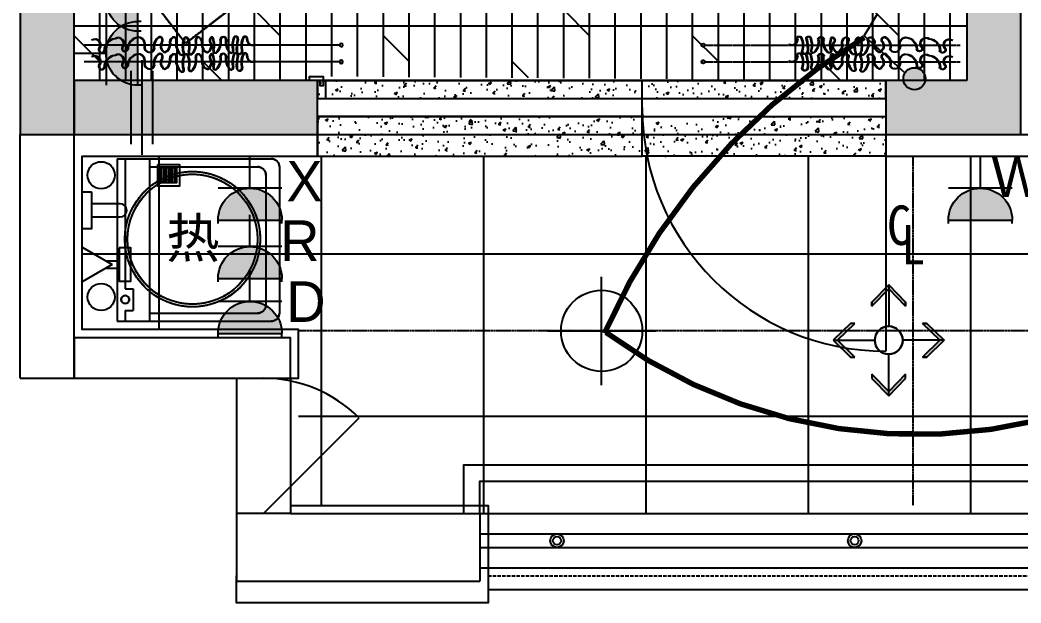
# Model space of a CAD drawing. Extents: x 675652 to 685374, y -153857 to -143837.
# Drawn here: x 675652 to 679352, y -153857 to -151704 of the extents above; entities that cross this region are included whole.
import ezdxf

# ---------------------------------------------------------------- set-up
doc = ezdxf.new("R2010")
doc.units = 0
doc.header["$LTSCALE"] = 10
doc.header["$MEASUREMENT"] = 0
for name, pattern in [('AA$0$DASH', [0.35, 0.25, -0.1]), ('CENTER-1', [10, 6.25, -1.25, 1.25, -1.25]), ('DASH', [0.35, 0.25, -0.1]), ('DOTE', [2.42, 2, -0.2, 0.02, -0.2])]:
    doc.linetypes.add(name, pattern=pattern)
for name, color, linetype in [('2', 7, 'Continuous'), ('A-WALL', 7, 'Continuous'), ('A-WALL-HATH', 9, 'Continuous'), ('A-地面线', 3, 'Continuous'), ('A-天花尺寸', 3, 'Continuous'), ('A-天花线', 4, 'Continuous'), ('A-家具', 42, 'Continuous'), ('A-强弱电', 3, 'Continuous'), ('A-灯具', 2, 'Continuous'), ('A-灯具开关控制', 153, 'Continuous'), ('A-给排水', 153, 'Continuous'), ('A-虚线家具', 8, 'Continuous'), ('A-门', 4, 'Continuous'), ('A-门套', 4, 'Continuous'), ('AA$0$A-DECK', 23, 'Continuous'), ('AA$0$A-DOOR', 4, 'Continuous'), ('AA$0$A-DRAI', 61, 'Continuous'), ('AA$0$A-HOLE-MECH', 160, 'Continuous'), ('AA$0$A-HRAL', 104, 'Continuous'), ('AA$0$A-SURF', 6, 'Continuous'), ('AA$0$A-WALL', 7, 'Continuous'), ('B$0$A-WALL', 7, 'Continuous'), ('DIM_ELEV', 3, 'Continuous')]:
    doc.layers.add(name, color=color, linetype=linetype)
doc.styles.add('_TCH_DIM', font='stylu.ttf')
doc.styles.add('DIM_FONT', font='SIMPLEX.shx', dxfattribs={"width": 0.8})
doc.styles.get("Standard").update_dxf_attribs({"font": 'simhei.ttf'})
doc.styles.add('标注', font='simhei.ttf')

# ---------------------------------------------------------------- blocks, each defined once
blk = doc.blocks.new('AA$0$空调孔')
at = {"layer": 'AA$0$A-HOLE-MECH', "color": 1}
blk.add_line((0, -175), (0, 175), dxfattribs=at)
at = {"layer": 'AA$0$A-HOLE-MECH', "linetype": 'AA$0$DASH'}
for p, q in [((-40, -135), (-40, 135)), ((40, -135), (40, 135))]:
    blk.add_line(p, q, dxfattribs=at)
blk = doc.blocks.new('AA$0$$DorLib2D$00000114')
at = {"color": 0}
blk.add_line((0.5, 0), (-0.2071, 0.7071), dxfattribs=at)
blk.add_arc((0.5, 0), 1, 135, 180, dxfattribs=at)
blk = doc.blocks.new('gagag')
at = {"layer": 'A-家具', "color": 8, "linetype": 'CENTER-1', "ltscale": 0.01}
for p, q in [((556687, -112743.6, 0), (557631.3, -112743.6, 0)), ((556687.1, -112743.7, 0), (557631.4, -112743.7, 0)), ((556687, -112805.3, 0), (557631.3, -112805.3, 0)), ((556687.1, -112805.5, 0), (557631.4, -112805.5, 0))]:
    blk.add_line(p, q, dxfattribs=at)
at = {"layer": 'A-家具', "color": 8}
for centre in [(556681, -112743.6, 0), (556681.1, -112743.7, 0), (556681, -112805.3, 0), (556681.1, -112805.5, 0)]:
    blk.add_circle(centre, 6, dxfattribs=at)
at = {"layer": 'A-家具', "color": 8, "extrusion": (0, 0, -1)}
for centre, major_axis, start_param, end_param in [((557007.1, -112723.2), (20.9, 0.4), 0.003456, 2.099074), ((557007.3, -112723.3), (20.9, 0.4), 0.003456, 2.099074), ((557009.6, -112722.7), (20.8, 2), 0.077792, 2.173409), ((557009.7, -112722.9), (20.8, 2), 0.077792, 2.173409), ((557035.2, -112719.6), (-7.33, 2.82), -0.793361, 2.466828), ((557035.3, -112719.7), (-7.33, 2.82), -0.793361, 2.466828), ((557037.6, -112719.2), (-7.38, 2.71), -0.777907, 2.482282), ((557037.8, -112719.3), (-7.38, 2.71), -0.777907, 2.482282), ((556974.7, -112746.5), (-73.9, 3.2), 2.690748, 3.356681), ((556974.8, -112746.7), (-73.9, 3.2), 2.690748, 3.356681), ((556977.2, -112746.1), (-74, 0.9), 2.722955, 3.388889), ((556977.3, -112746.2), (-74, 0.9), 2.722955, 3.388889), ((557069.4, -112719.3), (5.38, 5.38), 3.530643, 6.414656), ((557069.6, -112719.5), (5.38, 5.38), 3.530643, 6.414656), ((556940.1, -112753.5), (126.2, 1.3), -0.239865, 0.136874), ((556940.2, -112753.7), (126.2, 1.3), -0.239865, 0.136874), ((557071.9, -112718.9), (5.38, 5.38), 3.531099, 6.415112), ((557072, -112719.1), (5.38, 5.38), 3.531099, 6.415112), ((556942.5, -112753.1), (126.2, 3.6), -0.22093, 0.155809), ((556942.7, -112753.2), (126.2, 3.6), -0.22093, 0.155809), ((557007.5, -112744), (-73.9, 3.2), 2.690748, 3.356681), ((557007.6, -112744.2), (-73.9, 3.2), 2.690748, 3.356681), ((557010, -112743.6), (-74, 0.9), 2.722955, 3.388889), ((557010.1, -112743.7), (-74, 0.9), 2.722955, 3.388889), ((557050.6, -112732.9), (55.3, 1.7), -0.156463, 0.825382), ((557050.7, -112733.1), (55.3, 1.7), -0.156463, 0.825382), ((557053.1, -112732.5), (-55.3, 0.6), 2.944175, 3.926021), ((557053.2, -112732.7), (-55.3, 0.6), 2.944175, 3.926021), ((557115.4, -112724.1), (7.45, 7.45), 4.071974, 6.927307), ((557115.6, -112724.3), (7.45, 7.45), 4.071974, 6.927307), ((557117.9, -112723.8), (7.45, 7.45), 4.07243, 6.927763), ((557118, -112723.9), (7.45, 7.45), 4.07243, 6.927763), ((557180.4, -112732.1), (55.4, 0.6), 2.341654, 3.3235), ((557180.5, -112732.3), (55.4, 0.6), 2.341654, 3.3235), ((557182.8, -112731.8), (-55.3, 2.5), -0.855682, 0.126164), ((557183, -112731.9), (-55.3, 2.5), -0.855682, 0.126164), ((557223.7, -112742.5), (-74, 1.9), -0.300211, 0.365722), ((557223.8, -112742.7), (-74, 1.9), -0.300211, 0.365722), ((557226.1, -112742.2), (-73.9, 2.8), -0.311391, 0.354543), ((557226.3, -112742.3), (-73.9, 2.8), -0.311391, 0.354543), ((557154.4, -112725.9), (-8.25, 8.25), 0.863392, 2.825052), ((557154.5, -112726.1), (-8.25, 8.25), 0.863392, 2.825052), ((557156.8, -112725.6), (-8.25, 8.25), 0.863848, 2.825508), ((557156.9, -112725.7), (-8.25, 8.25), 0.863848, 2.825508), ((557186.2, -112747.1), (26.7, 0.2), 1.980321, 3.786219), ((557186.4, -112747.3), (26.7, 0.2), 1.980321, 3.786219), ((557188.7, -112746.8), (-26.7, 1), -1.203316, 0.602581), ((557188.8, -112746.9), (-26.7, 1), -1.203316, 0.602581), ((557213, -112733.8), (-14, 14), 5.19762, 6.585332), ((557213.1, -112734), (-14, 14), 5.19762, 6.585332), ((557215.5, -112733.5), (-14, 14), 5.198076, 6.585788), ((557215.6, -112733.6), (-14, 14), 5.198076, 6.585788), ((557208.4, -112724.4), (6.57, 6.57), -1.302361, 1.227001), ((557208.6, -112724.5), (6.57, 6.57), -1.302361, 1.227001), ((557210.9, -112724), (6.57, 6.57), -1.301905, 1.227457), ((557211, -112724.2), (6.57, 6.57), -1.301905, 1.227457), ((557271.4, -112737.8), (55.4, 0), 2.331892, 3.313737), ((557271.5, -112738), (55.4, 0), 2.331892, 3.313737), ((557273.8, -112737.5), (-55.3, 2.3), -0.851431, 0.130414), ((557274, -112737.7), (-55.3, 2.3), -0.851431, 0.130414), ((557314.6, -112748.2), (-74, 1.7), -0.298212, 0.367722), ((557314.8, -112748.4), (-74, 1.7), -0.298212, 0.367722), ((557317.1, -112747.9), (-73.9, 2.8), -0.311391, 0.354543), ((557317.2, -112748.1), (-73.9, 2.8), -0.311391, 0.354543), ((557253, -112722), (-4.99, 4.99), 5.787251, 8.41021), ((557253.1, -112722.2), (-4.99, 4.99), 5.787251, 8.41021), ((557255.5, -112721.7), (-4.99, 4.99), 5.787707, 8.410666), ((557255.6, -112721.9), (-4.99, 4.99), 5.787707, 8.410666), ((557191.9, -112749.7), (-74, 1.7), 2.710974, 3.376907), ((557192.1, -112749.8), (-74, 1.7), 2.710974, 3.376907), ((557194.4, -112749.4), (74, 1.4), -0.387486, 0.278448), ((557194.5, -112749.5), (74, 1.4), -0.387486, 0.278448), ((557235, -112738.6), (55.3, 1.7), -0.156463, 0.825382), ((557235.2, -112738.8), (55.3, 1.7), -0.156463, 0.825382), ((557237.5, -112738.3), (-55.3, 0.7), 2.942488, 3.924333), ((557237.6, -112738.4), (-55.3, 0.7), 2.942488, 3.924333), ((557297.8, -112724.2), (6.57, 6.57), 3.469685, 5.999048), ((557297.9, -112724.3), (6.57, 6.57), 3.469685, 5.999048), ((557300.2, -112723.9), (-6.57, 6.57), 5.040937, 7.5703), ((557300.4, -112724.1), (-6.57, 6.57), 5.040937, 7.5703), ((557293.3, -112733.7), (-14, 14), 1.252947, 2.640659), ((557293.5, -112733.8), (-14, 14), 1.252947, 2.640659), ((557295.8, -112733.4), (-14, 14), 1.253403, 2.641115), ((557295.9, -112733.6), (-14, 14), 1.253403, 2.641115), ((557348.6, -112740.4), (33.5, 4.9), 2.17452, 3.327821), ((557320.3, -112746.6), (-26.7, 0.5), 2.46984, 4.275738), ((557320.4, -112746.7), (-26.7, 0.5), 2.46984, 4.275738), ((557322.7, -112746.3), (-26.7, 0.2), 2.481854, 4.287751), ((557322.9, -112746.5), (-26.7, 0.2), 2.481854, 4.287751), ((557351.9, -112724.9), (8.25, 8.25), 3.442431, 5.404091), ((557352, -112725), (8.25, 8.25), 3.442431, 5.404091), ((557354.3, -112724.6), (8.25, 8.25), 3.442887, 5.404546), ((557354.4, -112724.8), (8.25, 8.25), 3.442887, 5.404546), ((557333.4, -112748), (38.8, 1.6), -1.064649, 0.301864), ((557333.5, -112748.2), (38.8, 1.6), -1.064649, 0.301864), ((557335.8, -112747.7), (-38.8, 0.7), 2.017007, 3.383519), ((557336, -112747.9), (-38.8, 0.7), 2.017007, 3.383519), ((557430.7, -112739.7), (24.8, 1.8), 3.050291, 4.73185), ((557430.8, -112739.9), (24.8, 1.8), 3.050291, 4.73185), ((557433.1, -112739.5), (-24.8, 1.5), -0.221676, 1.459883), ((557433.3, -112739.7), (-24.8, 1.5), -0.221676, 1.459883), ((557425.3, -112758.8), (-43.9, 2.3), 1.611105, 3.087174), ((557425.5, -112758.9), (-43.9, 2.3), 1.611105, 3.087174), ((557427.8, -112758.5), (44, 0.1), -1.476147, -0.000077), ((557427.9, -112758.7), (44, 0.1), -1.476147, -0.000077), ((557503.8, -112737.5), (20.7, 0.2), 2.434492, 5.312465), ((557504, -112737.6), (20.7, 0.2), 2.434492, 5.312465), ((557506.3, -112737.3), (-20.7, 0.1), -0.720057, 2.157916), ((557506.4, -112737.5), (-20.7, 0.1), -0.720057, 2.157916), ((557511.3, -112764.1), (43.9, 2.4), -1.423747, 0.052322), ((557511.5, -112764.2), (43.9, 2.4), -1.423747, 0.052322), ((557513.8, -112763.9), (44, 0.1), -1.476147, -0.000077), ((557513.9, -112764), (44, 0.1), -1.476147, -0.000077), ((557589.8, -112742.8), (20.7, 0.7), 2.461413, 5.339386), ((557590, -112743), (20.7, 0.7), 2.461413, 5.339386), ((557592.3, -112742.6), (20.7, 0), 2.427401, 5.305374), ((557592.4, -112742.8), (20.7, 0), 2.427401, 5.305374), ((557035.2, -112781.3), (-7.33, 2.82), -0.793361, 2.466828), ((557035.3, -112781.5), (-7.33, 2.82), -0.793361, 2.466828), ((557037.6, -112780.9), (-7.38, 2.71), -0.777907, 2.482282), ((557037.8, -112781.1), (-7.38, 2.71), -0.777907, 2.482282), ((557055.9, -112766.9), (8.56, 4.7), 0.767514, 3.795297), ((557056, -112767.1), (8.56, 4.7), 0.767514, 3.795297), ((557058.3, -112766.5), (-6.9, 6.9), 2.621454, 5.649237), ((557058.5, -112766.7), (-6.9, 6.9), 2.621454, 5.649237), ((557069.4, -112781.1), (5.38, 5.38), 3.530643, 6.414656), ((557069.6, -112781.3), (5.38, 5.38), 3.530643, 6.414656), ((557071.9, -112780.7), (5.38, 5.38), 3.531099, 6.415112), ((557072, -112780.9), (5.38, 5.38), 3.531099, 6.415112), ((557086.6, -112765.1), (5.53, 5.53), 1.983435, 4.208964), ((557086.7, -112765.3), (5.53, 5.53), 1.983435, 4.208964), ((557089, -112764.7), (5.53, 5.53), 1.983891, 4.20942), ((557089.1, -112764.9), (5.53, 5.53), 1.983891, 4.20942), ((557115.4, -112785.9), (7.45, 7.45), 4.071974, 6.927307), ((557115.6, -112786.1), (7.45, 7.45), 4.071974, 6.927307), ((557117.9, -112785.5), (7.45, 7.45), 4.07243, 6.927763), ((557118, -112785.7), (7.45, 7.45), 4.07243, 6.927763), ((557145, -112764.9), (5.53, 5.53), 0.487722, 2.713251), ((557145.1, -112765), (5.53, 5.53), 0.487722, 2.713251), ((557147.4, -112764.5), (-5.53, 5.53), 2.058974, 4.284504), ((557147.5, -112764.7), (-5.53, 5.53), 2.058974, 4.284504), ((557226.1, -112804), (-73.9, 2.8), -0.311391, 0.354543), ((557226.3, -112804.1), (-73.9, 2.8), -0.311391, 0.354543), ((557156.8, -112787.3), (-8.25, 8.25), 0.863848, 2.825508), ((557156.9, -112787.5), (-8.25, 8.25), 0.863848, 2.825508), ((557160.3, -112741.6), (-33.9, 1.7), 3.034368, 4.187669), ((557160.4, -112741.7), (-33.9, 1.7), 3.034368, 4.187669), ((557162.7, -112741.2), (33.9, 1.1), -0.023939, 1.129362), ((557162.9, -112741.4), (33.9, 1.1), -0.023939, 1.129362), ((557210.9, -112785.8), (6.57, 6.57), -1.301905, 1.227457), ((557211, -112786), (6.57, 6.57), -1.301905, 1.227457), ((557235.9, -112770.6), (-5.53, 5.53), 2.058518, 4.284048), ((557236.1, -112770.7), (-5.53, 5.53), 2.058518, 4.284048), ((557238.4, -112770.2), (-5.53, 5.53), 2.058974, 4.284504), ((557238.5, -112770.4), (-5.53, 5.53), 2.058974, 4.284504), ((557268.5, -112773.5), (7.01, 0.29), 0.748877, 3.955097), ((557268.6, -112773.7), (7.01, 0.29), 0.748877, 3.955097), ((557270.9, -112773.2), (7.02, 0.16), 0.731469, 3.937689), ((557271.1, -112773.4), (7.02, 0.16), 0.731469, 3.937689), ((557297.8, -112785.9), (6.57, 6.57), 3.469685, 5.999048), ((557300.2, -112785.7), (-6.57, 6.57), 5.040937, 7.5703), ((557300.4, -112785.8), (-6.57, 6.57), 5.040937, 7.5703), ((557346.2, -112740.6), (-33.7, 3.2), -1.205736, -0.052435), ((557346.3, -112740.8), (-33.7, 3.2), -1.205736, -0.052435), ((557348.8, -112740.5), (33.5, 4.9), 2.17452, 3.327821), ((557351.9, -112786.7), (8.25, 8.25), 3.442431, 5.404091), ((557352, -112786.8), (8.25, 8.25), 3.442431, 5.404091), ((557354.3, -112786.4), (8.25, 8.25), 3.442887, 5.404546), ((557354.4, -112786.6), (8.25, 8.25), 3.442887, 5.404546), ((557333.4, -112809.8), (38.8, 1.6), -1.064649, 0.301864), ((557333.5, -112809.9), (38.8, 1.6), -1.064649, 0.301864), ((557335.8, -112809.5), (-38.8, 0.7), 2.017007, 3.383519), ((557336, -112809.7), (-38.8, 0.7), 2.017007, 3.383519), ((557388.6, -112751), (8, 17.2), 0.747386, 3.901515), ((557388.7, -112751.1), (8, 17.2), 0.747386, 3.901515), ((557391, -112750.7), (13.4, 13.4), 0.395751, 3.54988), ((557391.2, -112750.9), (13.4, 13.4), 0.395751, 3.54988), ((557479.3, -112756.3), (7.27, 7.27), 0.25079, 3.698959), ((557479.5, -112756.5), (7.27, 7.27), 0.25079, 3.698959), ((557481.8, -112756.1), (-10.2, 1.1), 2.505056, 5.953226), ((557481.9, -112756.3), (-10.2, 1.1), 2.505056, 5.953226), ((557565.3, -112761.7), (-10.2, 0.9), 2.523546, 5.971715), ((557565.5, -112761.8), (-10.2, 0.9), 2.523546, 5.971715), ((557567.8, -112761.5), (7.27, 7.27), 0.251246, 3.699415), ((557567.9, -112761.6), (7.27, 7.27), 0.251246, 3.699415), ((557007.1, -112784.9), (20.9, 0.4), 0.003456, 2.099074), ((557007.3, -112785.1), (20.9, 0.4), 0.003456, 2.099074), ((557009.6, -112784.5), (20.8, 2), 0.077792, 2.173409), ((557009.7, -112784.7), (20.8, 2), 0.077792, 2.173409), ((556974.7, -112808.3), (-73.9, 3.2), 2.690748, 3.356681), ((556974.8, -112808.4), (-73.9, 3.2), 2.690748, 3.356681), ((556977.2, -112807.8), (-74, 0.9), 2.722955, 3.388889), ((556977.3, -112808), (-74, 0.9), 2.722955, 3.388889), ((556940.1, -112815.3), (126.2, 1.3), -0.239865, 0.136874), ((556940.2, -112815.4), (126.2, 1.3), -0.239865, 0.136874), ((556942.5, -112814.8), (126.2, 3.6), -0.22093, 0.155809), ((556942.7, -112815), (126.2, 3.6), -0.22093, 0.155809), ((557007.5, -112805.8), (-73.9, 3.2), 2.690748, 3.356681), ((557007.6, -112805.9), (-73.9, 3.2), 2.690748, 3.356681), ((557010, -112805.4), (-74, 0.9), 2.722955, 3.388889), ((557010.1, -112805.5), (-74, 0.9), 2.722955, 3.388889), ((557050.6, -112794.7), (55.3, 1.7), -0.156463, 0.825382), ((557050.7, -112794.8), (55.3, 1.7), -0.156463, 0.825382), ((557053.1, -112794.3), (-55.3, 0.6), 2.944175, 3.926021), ((557053.2, -112794.4), (-55.3, 0.6), 2.944175, 3.926021), ((557180.4, -112793.9), (55.4, 0.6), 2.341654, 3.3235), ((557180.5, -112794), (55.4, 0.6), 2.341654, 3.3235), ((557182.8, -112793.5), (-55.3, 2.5), -0.855682, 0.126164), ((557183, -112793.7), (-55.3, 2.5), -0.855682, 0.126164), ((557223.7, -112804.3), (-74, 1.9), -0.300211, 0.365722), ((557223.8, -112804.4), (-74, 1.9), -0.300211, 0.365722), ((557154.4, -112787.7), (-8.25, 8.25), 0.863392, 2.825052), ((557154.5, -112787.8), (-8.25, 8.25), 0.863392, 2.825052), ((557186.2, -112808.9), (26.7, 0.2), 1.980321, 3.786219), ((557186.4, -112809.1), (26.7, 0.2), 1.980321, 3.786219), ((557188.7, -112808.6), (-26.7, 1), -1.203316, 0.602581), ((557188.8, -112808.7), (-26.7, 1), -1.203316, 0.602581), ((557160.3, -112803.3), (-33.9, 1.7), 3.034368, 4.187669), ((557160.4, -112803.5), (-33.9, 1.7), 3.034368, 4.187669), ((557162.7, -112803), (33.9, 1.1), -0.023939, 1.129362), ((557162.9, -112803.2), (33.9, 1.1), -0.023939, 1.129362), ((557213, -112795.6), (-14, 14), 5.19762, 6.585332), ((557213.1, -112795.7), (-14, 14), 5.19762, 6.585332), ((557215.5, -112795.2), (-14, 14), 5.198076, 6.585788), ((557215.6, -112795.4), (-14, 14), 5.198076, 6.585788), ((557208.4, -112786.1), (6.57, 6.57), -1.302361, 1.227001), ((557208.6, -112786.3), (6.57, 6.57), -1.302361, 1.227001), ((557271.4, -112799.6), (55.4, 0), 2.331892, 3.313737), ((557271.5, -112799.7), (55.4, 0), 2.331892, 3.313737), ((557273.8, -112799.3), (-55.3, 2.3), -0.851431, 0.130414), ((557274, -112799.4), (-55.3, 2.3), -0.851431, 0.130414), ((557314.6, -112810), (-74, 1.7), -0.298212, 0.367722), ((557314.8, -112810.1), (-74, 1.7), -0.298212, 0.367722), ((557317.1, -112809.7), (-73.9, 2.8), -0.311391, 0.354543), ((557317.2, -112809.9), (-73.9, 2.8), -0.311391, 0.354543), ((557253, -112783.8), (-4.99, 4.99), 5.787251, 8.41021), ((557253.1, -112783.9), (-4.99, 4.99), 5.787251, 8.41021), ((557255.5, -112783.5), (-4.99, 4.99), 5.787707, 8.410666), ((557255.6, -112783.6), (-4.99, 4.99), 5.787707, 8.410666), ((557191.9, -112811.5), (-74, 1.7), 2.710974, 3.376907), ((557192.1, -112811.6), (-74, 1.7), 2.710974, 3.376907), ((557194.4, -112811.1), (74, 1.4), -0.387486, 0.278448), ((557194.5, -112811.3), (74, 1.4), -0.387486, 0.278448), ((557235, -112800.4), (55.3, 1.7), -0.156463, 0.825382), ((557235.2, -112800.5), (55.3, 1.7), -0.156463, 0.825382), ((557237.5, -112800.1), (-55.3, 0.7), 2.942488, 3.924333), ((557237.6, -112800.2), (-55.3, 0.7), 2.942488, 3.924333), ((557297.9, -112786.1), (6.57, 6.57), 3.469685, 5.999048), ((557293.3, -112795.5), (-14, 14), 1.252947, 2.640659), ((557293.5, -112795.6), (-14, 14), 1.252947, 2.640659), ((557295.8, -112795.2), (-14, 14), 1.253403, 2.641115), ((557295.9, -112795.3), (-14, 14), 1.253403, 2.641115), ((557346.2, -112802.4), (-33.7, 3.2), -1.205736, -0.052435), ((557346.3, -112802.6), (-33.7, 3.2), -1.205736, -0.052435), ((557348.6, -112802.1), (33.5, 4.9), 2.17452, 3.327821), ((557348.8, -112802.3), (33.5, 4.9), 2.17452, 3.327821), ((557320.3, -112808.4), (-26.7, 0.5), 2.46984, 4.275738), ((557320.4, -112808.5), (-26.7, 0.5), 2.46984, 4.275738), ((557322.7, -112808.1), (-26.7, 0.2), 2.481854, 4.287751), ((557322.9, -112808.2), (-26.7, 0.2), 2.481854, 4.287751), ((557388.6, -112812.8), (8, 17.2), 0.747386, 3.901515), ((557388.7, -112812.9), (8, 17.2), 0.747386, 3.901515), ((557391, -112812.5), (13.4, 13.4), 0.395751, 3.54988), ((557391.2, -112812.7), (13.4, 13.4), 0.395751, 3.54988), ((557430.7, -112801.5), (24.8, 1.8), 3.050291, 4.73185), ((557430.8, -112801.7), (24.8, 1.8), 3.050291, 4.73185), ((557433.1, -112801.3), (-24.8, 1.5), -0.221676, 1.459883), ((557433.3, -112801.5), (-24.8, 1.5), -0.221676, 1.459883), ((557425.3, -112820.5), (-43.9, 2.3), 1.611105, 3.087174), ((557425.5, -112820.7), (-43.9, 2.3), 1.611105, 3.087174), ((557427.8, -112820.3), (44, 0.1), -1.476147, -0.000077), ((557427.9, -112820.5), (44, 0.1), -1.476147, -0.000077), ((557479.3, -112818.1), (7.27, 7.27), 0.25079, 3.698959), ((557481.8, -112817.9), (-10.2, 1.1), 2.505056, 5.953226), ((557481.9, -112818.1), (-10.2, 1.1), 2.505056, 5.953226), ((557503.8, -112799.3), (20.7, 0.2), 2.434492, 5.312465), ((557504, -112799.4), (20.7, 0.2), 2.434492, 5.312465), ((557506.3, -112799.1), (-20.7, 0.1), -0.720057, 2.157916), ((557506.4, -112799.2), (-20.7, 0.1), -0.720057, 2.157916), ((557511.3, -112825.8), (43.9, 2.4), -1.423747, 0.052322), ((557511.5, -112826), (43.9, 2.4), -1.423747, 0.052322), ((557513.8, -112825.6), (44, 0.1), -1.476147, -0.000077), ((557513.9, -112825.8), (44, 0.1), -1.476147, -0.000077), ((557589.8, -112804.6), (20.7, 0.7), 2.461413, 5.339386), ((557590, -112804.7), (20.7, 0.7), 2.461413, 5.339386), ((557592.3, -112804.4), (20.7, 0), 2.427401, 5.305374), ((557592.4, -112804.6), (20.7, 0), 2.427401, 5.305374), ((557055.9, -112828.7), (8.56, 4.7), 0.767514, 3.795297), ((557056, -112828.8), (8.56, 4.7), 0.767514, 3.795297), ((557058.3, -112828.3), (-6.9, 6.9), 2.621454, 5.649237), ((557058.5, -112828.4), (-6.9, 6.9), 2.621454, 5.649237), ((557086.6, -112826.9), (5.53, 5.53), 1.983435, 4.208964), ((557086.7, -112827.1), (5.53, 5.53), 1.983435, 4.208964), ((557089, -112826.5), (5.53, 5.53), 1.983891, 4.20942), ((557089.1, -112826.7), (5.53, 5.53), 1.983891, 4.20942), ((557145, -112826.6), (5.53, 5.53), 0.487722, 2.713251), ((557145.1, -112826.8), (5.53, 5.53), 0.487722, 2.713251), ((557147.4, -112826.3), (-5.53, 5.53), 2.058974, 4.284504), ((557147.5, -112826.4), (-5.53, 5.53), 2.058974, 4.284504), ((557235.9, -112832.3), (-5.53, 5.53), 2.058518, 4.284048), ((557236.1, -112832.5), (-5.53, 5.53), 2.058518, 4.284048), ((557238.4, -112832), (-5.53, 5.53), 2.058974, 4.284504), ((557238.5, -112832.2), (-5.53, 5.53), 2.058974, 4.284504), ((557268.5, -112835.3), (7.01, 0.29), 0.748877, 3.955097), ((557268.6, -112835.5), (7.01, 0.29), 0.748877, 3.955097), ((557270.9, -112835), (7.02, 0.16), 0.731469, 3.937689), ((557271.1, -112835.2), (7.02, 0.16), 0.731469, 3.937689), ((557479.5, -112818.3), (7.27, 7.27), 0.25079, 3.698959), ((557565.3, -112823.4), (-10.2, 0.9), 2.523546, 5.971715), ((557565.5, -112823.6), (-10.2, 0.9), 2.523546, 5.971715), ((557567.8, -112823.2), (7.27, 7.27), 0.251246, 3.699415), ((557567.9, -112823.4), (7.27, 7.27), 0.251246, 3.699415)]:
    blk.add_ellipse(centre, major_axis=major_axis, ratio=1, start_param=start_param, end_param=end_param, dxfattribs=at)
blk = doc.blocks.new('sdhdfaha')
at = {"layer": 'A-门套'}
for points in [[(603034.3, -111974.2), (603044.3, -111974.2), (603044.3, -111959.2), (603024.3, -111959.2), (603024.3, -111959.2), (603019.3, -111959.2), (603019.3, -111959.2), (602994.3, -111959.2), (602994.3, -111974.2)], [(602984.3, -112040.9), (602984.3, -111974.2), (602994.3, -111974.2)], [(602994.3, -111974.2), (602994.3, -111994.2), (603004.3, -111994.2), (603004.3, -111974.2)], [(603004.3, -111974.2), (603034.3, -111974.2), (603034.3, -111974.2)], [(603014.3, -112040.9), (603014.3, -111974.2)], [(603014.3, -112040.9), (602984.3, -112040.9)]]:
    blk.add_lwpolyline(points, dxfattribs=at)
blk = doc.blocks.new('sfhjsfdjhnsdf')
at = {"layer": 'A-家具'}
for p, q in [((608418, -114731.1), (608418, -115271.1)), ((609018, -114701.1), (608448, -114701.1)), ((608898, -114731.1), (608498, -114731.1)), ((608898, -114701.1), (608898, -115301.1)), ((608988, -114701.1), (608988, -115181.1)), ((609018, -114701.1), (609018, -115301.1)), ((608468, -114761.1), (608468, -115241.1)), ((608958, -115181.1), (608958, -115261.1)), ((608988, -115181.1), (608958, -115181.1)), ((608898, -115271.1), (608498, -115271.1)), ((608988, -115261.1), (608958, -115261.1)), ((608988, -115261.1), (608988, -115301.1)), ((609018, -115301.1), (608448, -115301.1))]:
    blk.add_line(p, q, dxfattribs=at)
blk.add_circle((608988, -115221.1), 15, dxfattribs=at)
for centre, start, end in [((608448, -114731.1), 90, 180), ((608498, -114761.1), 90, 180), ((608498, -115241.1), 180, 270), ((608448, -115271.1), 180, 270)]:
    blk.add_arc(centre, 30, start, end, dxfattribs=at)
blk = doc.blocks.new('AFGASDDGSA')
at = {"layer": 'A-家具'}
for radius in [250, 240]:
    blk.add_circle((697403.3, -113178.1), radius, dxfattribs=at)
at = {"layer": 'A-家具', "style": '_TCH_DIM'}
blk.add_text('热', height=144.7, dxfattribs=at).set_placement((697306.4, -113246.3))
blk = doc.blocks.new('$equip$00001237')
for p, q in [((-0.32, 0.672), (-0.32, 0.64)), ((-0.32, 0.64), (0.32, 0.64)), ((0.32, 0.672), (0.32, 0.64)), ((0.32, 0.32), (-0.32, 0.32)), ((0, 0.32), (0, 0))]:
    blk.add_line(p, q)
blk.add_arc((0, 0.64), 0.32, 180, 0)
for points in [[(0.277, 0.48), (-0.277, 0.48), (0.32, 0.64), (-0.32, 0.64)], [(0.16, 0.363), (-0.16, 0.363), (0.277, 0.48), (-0.277, 0.48)], [(0, 0.32), (0, 0.32), (0.16, 0.363), (-0.16, 0.363)]]:
    blk.add_solid(points)
at = {"flags": 9}
blk.add_attdef('A', (0, 0), '', height=0.0000128, dxfattribs=at)
blk = doc.blocks.new('5698sds')
at = {"layer": 'A-虚线家具', "linetype": 'DASH'}
for p, q in [((676263.2, -166316.4), (675897.6, -165840.6)), ((676501.1, -166133.6), (676263.2, -166316.4)), ((676010.6, -166742.6), (676010.6, -167342.6)), ((676010.6, -166742.6), (676580.6, -166742.6)), ((676040.6, -166742.6), (676040.6, -167222.6)), ((676130.6, -166742.6), (676130.6, -167342.6)), ((676130.6, -166772.6), (676530.6, -166772.6)), ((676610.6, -166772.6), (676610.6, -167312.6)), ((676560.6, -166802.6), (676560.6, -167282.6)), ((676040.6, -167222.6), (676070.6, -167222.6)), ((676070.6, -167222.6), (676070.6, -167302.6)), ((676040.6, -167302.6), (676040.6, -167342.6)), ((676040.6, -167302.6), (676070.6, -167302.6)), ((676130.6, -167312.6), (676530.6, -167312.6)), ((676010.6, -167342.6), (676580.6, -167342.6))]:
    blk.add_line(p, q, dxfattribs=at)
for centre, radius in [((676289.4, -167039.6), 250), ((676289.4, -167039.6), 240), ((676040.6, -167262.6), 15)]:
    blk.add_circle(centre, radius, dxfattribs=at)
for centre, start, end in [((676580.6, -166772.6), 0, 90), ((676530.6, -166802.6), 0, 90), ((676530.6, -167282.6), 270, 0), ((676580.6, -167312.6), 270, 0)]:
    blk.add_arc(centre, 30, start, end, dxfattribs=at)
at = {"layer": 'A-虚线家具', "linetype": 'DASH', "style": '_TCH_DIM'}
blk.add_text('热', height=144.7, dxfattribs=at).set_placement((676192.4, -167107.8))
at = {"layer": 'A-虚线家具', "linetype": 'DASH', "style": 'DIM_FONT', "width": 0.8, "flags": 9}
for tag in ['YSIZE', 'XSIZE']:
    blk.add_attdef(tag, (679517.7, -159540.5), '', height=0.454, dxfattribs=at)
blk = doc.blocks.new('A$C1F2F31B5')
at = {"layer": 'A-给排水'}
h = blk.add_hatch(dxfattribs=at)
h.set_pattern_fill('_USER', color=8, scale=10, angle=90, style=0, pattern_type=0)
h.set_pattern_definition([(90, (50, 15), (-10, 6e-16), [])])
h.paths.add_polyline_path([(15, 15), (85, 15), (85, 85), (15, 85)])
at = {"layer": 'A-给排水', "color": 2}
for points in [[(0, 0), (100, 0), (100, 100), (0, 100)], [(15, 15), (85, 15), (85, 85), (15, 85)]]:
    blk.add_lwpolyline(points, close=True, dxfattribs=at)
blk = doc.blocks.new('A$C2E072A36')
at = {"layer": '2', "color": 2}
blk.add_lwpolyline([(65.6, 208.7), (65.6, 50.8), (137.9, 50.8), (137.9, 208.7)], dxfattribs=at)
blk.add_lwpolyline([(0, 50.8), (203.5, 50.8), (203.5, 0), (0, 0)], close=True, dxfattribs=at)
blk.add_arc((101.8, 208.7), 36.2, 0, 180, dxfattribs=at)
blk = doc.blocks.new('AGADGA')
at = {"layer": 'A-给排水', "color": 2}
for p, q in [((7651.394, -1966.355), (7651.394, -1967.036)), ((7651.394, -1966.355), (7651.394, -1967.036)), ((7651.779, -1966.355), (7651.779, -1967.036)), ((7651.779, -1966.355), (7651.779, -1967.036))]:
    blk.add_line(p, q, dxfattribs=at)
for points in [[(7651.586, -1966.688), (7650.695, -1965.143), (7652.478, -1965.143)], [(7651.586, -1966.688), (7650.695, -1965.143), (7652.478, -1965.143)], [(7652.445, -1967.036), (7650.728, -1967.036), (7650.728, -1967.637), (7652.445, -1967.637)], [(7652.445, -1967.036), (7650.728, -1967.036), (7650.728, -1967.637), (7652.445, -1967.637)]]:
    blk.add_lwpolyline(points, close=True, dxfattribs=at)
blk = doc.blocks.new('REGDFSGREWGETWR')
at = {"layer": 'A-天花尺寸', "style": '标注', "width": 0.9}
for s, p in [('C', (-38.5, -21.8)), ('L', (25.9, -110.2))]:
    blk.add_text(s, height=180, dxfattribs=at).set_placement(p)
blk = doc.blocks.new('bi')
at = {"layer": 'DIM_ELEV'}
for points in [[(462.9, 0), (500.5, 0), (343.9, 152.1), (306.3, 152.1)], [(306.3, -152.1), (343.9, -152.1), (500.5, 0), (462.9, 0)], [(-152.1, -306.3), (-152.1, -343.9), (0, -500.5), (0, -462.9)], [(0, -462.9), (0, -500.5), (152.1, -343.9), (152.1, -306.3)]]:
    blk.add_hatch(color=256, dxfattribs=at).paths.add_polyline_path(points)
for p, q in [((462.9, 0), (306.3, 152.1)), ((306.3, 152.1), (343.9, 152.1)), ((343.9, 152.1), (500.5, 0)), ((500.5, 0), (126.1, 0)), ((306.3, -152.1), (462.9, 0)), ((500.5, 0), (343.9, -152.1)), ((0, -500.5), (0, -126.1)), ((343.9, -152.1), (306.3, -152.1)), ((-152.1, -306.3), (0, -462.9)), ((-152.1, -343.9), (-152.1, -306.3)), ((0, -500.5), (-152.1, -343.9)), ((0, -462.9), (152.1, -306.3)), ((152.1, -343.9), (0, -500.5)), ((152.1, -306.3), (152.1, -343.9))]:
    blk.add_line(p, q, dxfattribs=at)
at = {"layer": 'DIM_ELEV', "color": 2}
blk.add_circle((0, 0), 126.1, dxfattribs=at)
blk.add_circle((0, 0), 126.1, dxfattribs=at)
blk = doc.blocks.new('AEGFS')
at = {"layer": 'A-灯具开关控制'}
h = blk.add_hatch(color=2, dxfattribs=at)
edge = h.paths.add_edge_path()
edge.add_ellipse((703287.7, -103433), major_axis=(40.3, 5.6), ratio=1, start_angle=0, end_angle=360, ccw=False)
at = {"layer": 'A-灯具开关控制', "color": 2, "ltscale": 0.8}
for q in [(703313.5, -103464.4), (703543.8, -103533.7)]:
    blk.add_line((703470.6, -103594.1), q, dxfattribs=at)
at = {"layer": 'A-灯具开关控制', "color": 2, "ltscale": 0.8, "extrusion": (0, 0, -1)}
blk.add_ellipse((703287.7, -103433), major_axis=(40.3, 5.6), ratio=1, start_param=0.0002572590157687848, end_param=6.283442566195355, dxfattribs=at)
blk = doc.blocks.new('sadgadhdf')
at = {"layer": 'A-家具', "color": 42}
for p, q in [((607318.4, -111281.6), (606964.9, -111635.2)), ((607339.6, -111302.8), (607318.4, -111281.6)), ((607389.1, -111281.6), (607601.3, -111493.8)), ((607339.6, -111302.8), (606986.1, -111656.4)), ((606964.9, -111705.9), (607601.3, -111493.8)), ((607177, -111918), (607601.3, -111493.8)), ((606986.1, -111656.4), (606964.9, -111635.2)), ((606964.9, -111705.9), (607177, -111918))]:
    blk.add_line(p, q, dxfattribs=at)
for centre, start, end in [((607353.8, -111317), 45, 135), ((607000.2, -111670.5), 135, 225)]:
    blk.add_arc(centre, 50, start, end, dxfattribs=at)

msp = doc.modelspace()

# ---------------------------------------------------------------- linework, layer by layer
at = {"layer": 'A-WALL', "color": 6}
msp.add_line((675651.7, -149226.8), (675651.7, -151926.8), dxfattribs=at)
at = {"layer": 'A-地面线', "color": 8}
msp.add_line((676681.7, -153166.8), (681251.7, -153166.8), dxfattribs=at)
at = {"layer": 'A-天花尺寸', "color": 1, "linetype": 'DOTE', "ltscale": 0.4}
msp.add_line((681221.7, -152851.8), (676681.7, -152851.8), dxfattribs=at)
at = {"layer": 'A-灯具', "color": 2}
msp.add_line((677601.7, -152851.8), (678001.8, -152851.8), dxfattribs=at)
at = {"layer": 'A-灯具开关控制', "color": 1, "linetype": 'DASH', "const_width": 20}
msp.add_lwpolyline([(677817.8, -152857.7, 0.324558), (680104.7, -152869.1, -0.689542)], format="xyb", dxfattribs=at)
at = {"layer": 'AA$0$A-DOOR'}
for p, q in [((676451.7, -153026.8), (676451.7, -153526.8)), ((676651.7, -153026.8), (676651.7, -153526.8))]:
    msp.add_line(p, q, dxfattribs=at)
at = {"layer": 'AA$0$A-HRAL'}
for centre, radius in [((677636.7, -153626.8), 25), ((677636.7, -153626.8), 15), ((678736.7, -153626.8), 25), ((678736.7, -153626.8), 15)]:
    msp.add_circle(centre, radius, dxfattribs=at)
at = {"layer": 'AA$0$A-SURF', "linetype": 'AA$0$DASH', "ltscale": 5}
msp.add_lwpolyline([(677381.7, -153756.8), (681481.7, -153756.8), (681481.7, -152856.8)], dxfattribs=at)
at = {"layer": 'AA$0$A-SURF'}
for points in [[(677381.7, -153806.8), (681531.7, -153806.8), (681531.7, -152856.8)], [(676651.7, -153496.8), (677381.7, -153496.8), (677381.7, -153856.8), (676451.7, -153856.8), (676451.7, -153756.8)]]:
    msp.add_lwpolyline(points, dxfattribs=at)
at = {"layer": 'AA$0$A-WALL'}
for p, q in [((675851.7, -152876.8), (676651.7, -152876.8)), ((675851.7, -152876.8), (675851.7, -153026.8)), ((676651.7, -153026.8), (676651.7, -152876.8)), ((675851.7, -153026.8), (676451.7, -153026.8)), ((676451.7, -153026.8), (676651.7, -153026.8)), ((676651.7, -153526.8), (676451.7, -153526.8)), ((676451.7, -153526.8), (676451.7, -153776.8)), ((676651.7, -153526.8), (677351.7, -153526.8)), ((677351.7, -153526.8), (677351.7, -153776.8)), ((676451.7, -153776.8), (677351.7, -153776.8))]:
    msp.add_line(p, q, dxfattribs=at)
at = {"layer": 'B$0$A-WALL'}
for p, q in [((675651.7, -144726.8), (675651.7, -152126.8)), ((675651.7, -153026.8), (675651.7, -152126.8)), ((675651.7, -153026.8), (675851.7, -153026.8))]:
    msp.add_line(p, q, dxfattribs=at)

# ---------------------------------------------------------------- block references
at = {"layer": 'A-虚线家具', "color": 3}
msp.add_blockref('5698sds', (0, 14526.5), dxfattribs=at)
at = {"layer": 'AA$0$A-DOOR', "xscale": 500, "yscale": 500, "zscale": 200, "rotation": 270}
msp.add_blockref('AA$0$$DorLib2D$00000114', (676551.7, -153276.8), dxfattribs=at)

# ---------------------------------------------------------------- next in the draw order: hatches: boundary and pattern name
at = {"layer": 'A-WALL-HATH'}
for points in [[(675651.7, -149226.8), (675651.7, -152126.8), (676751.7, -152126.8), (676751.7, -151926.8), (675851.7, -151926.8), (675851.7, -149226.8)], [(679351.7, -152126.8), (679351.7, -150026.8), (679151.7, -150026.8), (679151.7, -151926.8), (678851.7, -151926.8), (678851.7, -152126.8)]]:
    msp.add_hatch(color=256, dxfattribs=at).paths.add_polyline_path(points)
at = {"layer": 'A-地面线'}
h = msp.add_hatch(dxfattribs=at)
h.set_pattern_fill('DOLMIT', color=8, scale=120, angle=90, double=1)
h.set_pattern_definition([(90, (675851.75, -147951.81), (-95.249, 6e-15), []), (135, (675851.75, -147951.8), (-190.498, -190.498), [134.703, -269.405])])
h.paths.add_polyline_path([(679051.7, -148476.8), (679051.7, -148446.8), (679201.7, -148446.8), (679201.7, -148476.8), (679441.7, -148476.8), (679441.7, -148461.8), (679461.7, -148461.8), (679466.7, -148461.8), (679491.7, -148461.8), (679491.7, -148476.8), (679501.7, -148476.8), (679501.7, -148476.8), (680311.7, -148476.8), (680311.7, -148461.8), (680336.7, -148461.8), (680361.7, -148461.8), (681951.7, -148476.8), (682142, -148476.8), (682142, -148461.8), (682162, -148461.8), (682167, -148461.8), (682192, -148461.8), (682192, -148476.8), (682202, -148476.8), (683011.7, -148476.8), (683011.7, -148461.8), (683036.7, -148461.8), (683061.7, -148461.8), (683651.7, -148476.8), (683651.7, -147926.8), (683651.7, -147426.8), (683611.5, -147426.8), (683611.5, -147441.8), (683591.5, -147441.8), (683586.5, -147441.8), (683561.5, -147441.8), (683561.5, -147426.8), (683551.5, -147426.9), (682741.7, -147426.9), (682741.7, -147441.8), (682716.7, -147441.8), (682691.7, -147441.8), (682551.7, -147426.8), (681661.7, -147426.8), (681661.7, -147441.8), (681641.7, -147441.8), (681636.7, -147441.8), (681611.7, -147441.8), (681611.7, -147426.8), (681601.7, -147426.8), (680891.7, -147426.8), (680891.7, -147441.8), (680866.7, -147441.8), (680841.7, -147441.8), (680651.7, -147426.8), (678251.7, -147426.8), (678251.7, -147226.8), (678251.7, -147196.8), (678236.7, -147196.8), (678236.7, -147176.8), (678236.7, -147171.8), (678236.7, -147146.8), (678251.7, -147146.8), (678251.7, -147136.8), (678251.7, -145616.8), (678236.7, -145616.8), (678236.7, -145591.8), (678236.7, -145566.8), (678251.7, -145526.7), (678251.7, -144926.8), (678181.7, -144926.8), (678181.7, -144941.8), (678161.7, -144941.8), (678156.7, -144941.8), (678131.7, -144941.8), (678131.7, -144926.8), (678121.7, -144926.9), (677121.7, -144926.9), (677121.7, -144941.8), (677096.7, -144941.8), (677071.7, -144941.8), (676251.7, -144926.8), (675851.7, -144926.8), (675851.7, -151926.8), (676721.7, -151926.8), (676721.7, -151911.8), (676741.7, -151911.8), (676746.7, -151911.8), (676771.7, -151911.8), (678851.7, -151926.8), (679151.7, -151926.8), (679151.7, -151196.8), (679071.7, -151196.8), (679071.7, -151256.8), (679091.7, -151256.8), (679091.7, -151276.8), (679048.7, -151276.8), (679048.7, -151271.8), (679051.7, -151271.8), (679051.7, -151197.1)])
h = msp.add_hatch(dxfattribs=at)
h.set_pattern_fill('AR-CONC', color=8, scale=60, double=1)
h.set_pattern_definition([(50, (0, 0), (109.310801, -9.563451), [11.43, -125.73]), (355, (0, 0), (-21.145696, 114.633986), [9.144, -100.584]), (100.451, (9.11, -0.8), (88.165501, 105.070013), [9.714, -106.854]), (46.1842, (0, 30.48), (162.647425, -25.225397), [17.145, -188.595]), (96.6356, (13.55, 28.38), (142.44254, 148.455334), [14.571, -160.281]), (351.184, (0, 30.48), (142.442763, 148.45507), [13.716, -150.876]), (21, (15.24, 22.86), (90.968928, -61.359311), [11.43, -125.73]), (326, (15.24, 22.86), (37.081217, 110.51278), [9.144, -100.584]), (71.4514, (22.82, 17.75), (128.049894, 49.153715), [9.714, -106.854]), (37.5, (0, 0), (1.853162, 50.7330233), [0, -99.3648, 0, -102.108, 0, -100.965]), (7.5, (0, 0), (40.0917975, 60.108345), [0, -58.2168, 0, -97.0788, 0, -38.481]), (327.5, (-33.985, 0), (81.354357, -3.4372464), [0, -38.1, 0, -118.872, 0, -157.734]), (317.5, (-49.225, 0), (88.877509, 15.2558946), [0, -49.53, 0, -78.9432, 0, -112.014])])
h.paths.add_polyline_path([(677951.7, -152060.1), (678851.7, -152060.1), (678851.7, -152206.8), (677951.7, -152206.8)])
h.paths.add_polyline_path([(678851.7, -151926.8), (676751.7, -151926.8), (676751.7, -151993.5), (678851.7, -151993.5)])
h.paths.add_polyline_path([(677951.7, -152060.1), (676751.7, -152060.1), (676751.7, -152206.8), (677951.7, -152206.8)])

# ---------------------------------------------------------------- next in the draw order: linework, layer by layer
at = {"layer": 'A-WALL', "color": 6}
for p, q in [((675851.7, -151926.8), (675851.7, -149226.8)), ((679151.7, -150026.8), (679151.7, -151926.8)), ((679351.7, -152126.8), (679351.7, -150026.8)), ((676751.7, -151926.8), (675851.7, -151926.8)), ((676751.7, -152126.8), (676751.7, -151926.8)), ((679151.7, -151926.8), (678851.7, -151926.8)), ((678851.7, -151926.8), (678851.7, -152126.8)), ((675651.7, -152126.8), (676751.7, -152126.8)), ((678851.7, -152126.8), (679351.7, -152126.8))]:
    msp.add_line(p, q, dxfattribs=at)
at = {"layer": 'A-地面线', "color": 8}
for p, q in [((676166.7, -152846.8), (676166.7, -152206.8)), ((676766.7, -153496.8), (676766.7, -152206.8)), ((677366.7, -153526.8), (677366.7, -152206.8)), ((677966.7, -153526.8), (677966.7, -152206.8)), ((678566.7, -153526.8), (678566.7, -152206.8)), ((679166.7, -153526.8), (679166.7, -152206.8)), ((675881.7, -152566.8), (681251.7, -152566.8))]:
    msp.add_line(p, q, dxfattribs=at)
at = {"layer": 'A-地面线'}
for points in [[(678851.7, -151926.8), (676751.7, -151926.8), (676751.7, -151993.5), (678851.7, -151993.5)], [(677951.7, -152060.1), (676751.7, -152060.1), (676751.7, -152206.8), (677951.7, -152206.8)], [(677951.7, -152060.1), (678851.7, -152060.1), (678851.7, -152206.8), (677951.7, -152206.8)]]:
    msp.add_lwpolyline(points, close=True, dxfattribs=at)
at = {"layer": 'A-天花尺寸', "color": 1, "linetype": 'DOTE', "ltscale": 0.4}
msp.add_line((678951.7, -152206.8), (678951.7, -153497.4), dxfattribs=at)
at = {"layer": 'A-天花线'}
for p, q in [((675851.7, -151931.8), (675851.7, -148201.8)), ((679151.7, -151726.8), (675851.7, -151726.8)), ((677951.7, -151926.8), (678851.7, -151926.8)), ((677951.7, -152126.8), (678851.7, -152126.8))]:
    msp.add_line(p, q, dxfattribs=at)
at = {"layer": 'A-灯具', "color": 2}
msp.add_line((677801.7, -153051.8), (677801.7, -152651.8), dxfattribs=at)
msp.add_circle((677801.7, -152851.8), 150, dxfattribs=at)
at = {"layer": 'A-灯具开关控制', "color": 1, "linetype": 'DASH', "const_width": 20}
msp.add_lwpolyline([(678772.5, -151768.1, 0.154623), (677812.1, -152860.6, 4.228494)], format="xyb", dxfattribs=at)
at = {"layer": 'A-门'}
msp.add_line((678851.7, -152026.8), (678851.7, -152926.8), dxfattribs=at)
msp.add_arc((678851.7, -152026.8), 900, 180, 270, dxfattribs=at)
at = {"layer": 'AA$0$A-DECK'}
for points in [[(677351.7, -153726.8), (681451.7, -153726.8), (681451.7, -152826.8)], [(677351.7, -153526.8), (681251.7, -153526.8), (681251.7, -152826.8)]]:
    msp.add_lwpolyline(points, dxfattribs=at)
at = {"layer": 'AA$0$A-DOOR'}
for p, q in [((676751.7, -151926.8), (677951.7, -151926.8)), ((677951.7, -152126.8), (677951.7, -151926.8)), ((676751.7, -151993.5), (677951.7, -151993.5)), ((676751.7, -152060.1), (677951.7, -152060.1)), ((676751.7, -152126.8), (677951.7, -152126.8)), ((676751.7, -152126.8), (677951.7, -152126.8)), ((678851.7, -152126.8), (678851.7, -152126.8))]:
    msp.add_line(p, q, dxfattribs=at)
at = {"layer": 'AA$0$A-DRAI'}
for centre in [(675951.7, -152276.8), (675951.7, -152726.8)]:
    msp.add_circle(centre, 50, dxfattribs=at)
at = {"layer": 'AA$0$A-HRAL'}
for points in [[(677291.7, -153526.8), (677291.7, -153346.8), (681071.7, -153346.8), (681071.7, -152766.8), (681251.7, -152766.8)], [(677351.7, -153651.8), (681376.7, -153651.8), (681376.7, -152826.8)], [(677351.7, -153601.8), (681326.7, -153601.8), (681326.7, -152826.8)], [(677351.7, -153526.8), (677351.7, -153406.8), (681131.7, -153406.8), (681131.7, -152826.8), (681251.7, -152826.8)]]:
    msp.add_lwpolyline(points, dxfattribs=at)
at = {"layer": 'AA$0$A-SURF'}
for points in [[(676651.7, -153026.8), (676681.7, -153026.8), (676681.7, -152846.8), (675881.7, -152846.8), (675881.7, -152206.8), (676751.7, -152206.8), (676751.7, -152126.8)], [(678851.7, -152126.8), (678851.7, -152206.8), (679551.7, -152206.8), (679551.7, -152126.8)]]:
    msp.add_lwpolyline(points, dxfattribs=at)
at = {"layer": 'AA$0$A-WALL'}
for p, q in [((679151.7, -148476.8), (679151.7, -151926.8)), ((676751.7, -151926.8), (675851.7, -151926.8)), ((675851.7, -151926.8), (675851.7, -152126.8)), ((676751.7, -152126.8), (676751.7, -151926.8)), ((679151.7, -151926.8), (678851.7, -151926.8)), ((678851.7, -151926.8), (678851.7, -152126.8)), ((675851.7, -152126.8), (676751.7, -152126.8)), ((678851.7, -152126.8), (679251.7, -152126.8)), ((679251.7, -152126.8), (679551.7, -152126.8))]:
    msp.add_line(p, q, dxfattribs=at)
at = {"layer": 'B$0$A-WALL'}
for p, q in [((675851.7, -152026.8), (675851.7, -144726.8)), ((675851.7, -153026.8), (675851.7, -152026.8))]:
    msp.add_line(p, q, dxfattribs=at)

# ---------------------------------------------------------------- next in the draw order: block references
at = {"layer": 'A-地面线', "color": 8, "zscale": 0.4096000200952404}
for xscale, yscale, rotation in [(-0.4096000200952403, 0.4096000200952403, 270.0000018523251), (0.4096000200952404, 0.4096000200952404, 90.00000185235923), (-0.4096000200952404, 0.4096000200952404, 90.0000018523952)]:
    msp.add_blockref('bi', (678862.8, -152886.4), dxfattribs=dict(at, xscale=xscale, yscale=yscale, rotation=rotation))
at = {"layer": 'A-天花尺寸', "xscale": 0.8125, "yscale": 0.8125, "zscale": 0.8125}
msp.add_blockref('REGDFSGREWGETWR', (678887.4, -152517), dxfattribs=at)
at = {"layer": 'A-家具', "color": 3, "xscale": -1, "rotation": 352.5403238805924}
msp.add_blockref('sadgadhdf', (1292831.5, -119648), dxfattribs=at)
at = {"layer": 'A-家具', "color": 3, "xscale": -1}
for name, p in [('gagag', (1233520.2, -39052.6)), ('sfhjsfdjhnsdf', (1285028.6, -37515))]:
    msp.add_blockref(name, p, dxfattribs=at)
at = {"layer": 'A-家具', "color": 3}
for name, p in [('gagag', (121495.8, -39052.6)), ('AFGASDDGSA', (-21113.9, -39335.1))]:
    msp.add_blockref(name, p, dxfattribs=at)
at = {"layer": 'A-强弱电', "xscale": -368.7009804528498, "yscale": 368.7009804528498, "zscale": 368.7009804528498}
for p, rotation in [((675851.7, -151626.8), 270), ((675851.7, -151826.8), 270), ((676501.7, -152206.8), 180), ((679201.7, -152206.8), 180), ((676501.7, -152422.6), 180), ((676501.7, -152624.9), 180)]:
    msp.add_blockref('$equip$00001237', p, dxfattribs=dict(at, rotation=rotation))
at = {"layer": 'A-灯具开关控制', "color": 4, "xscale": -1, "rotation": 278.2216317996754}
msp.add_blockref('AEGFS', (881899.7, -833188.6), dxfattribs=at)
at = {"layer": 'A-给排水', "color": 1, "xscale": -0.8, "yscale": 0.8, "zscale": 0.8, "rotation": 180}
msp.add_blockref('A$C1F2F31B5', (676161.7, -152236.8), dxfattribs=at)
at = {"layer": 'A-给排水', "color": 3, "xscale": 0.6720000000066648, "yscale": 0.6720000000066648, "zscale": 0.6720000000066648, "rotation": 269.9999999999999}
msp.add_blockref('A$C2E072A36', (675881.7, -152338.2), dxfattribs=at)
at = {"layer": 'A-给排水', "xscale": 72.000072000072, "yscale": 72.000072000072, "zscale": 72.000072000072, "rotation": 90}
msp.add_blockref('AGADGA', (534391.3, -703521.4), dxfattribs=at)
at = {"layer": 'A-门套', "color": 3, "xscale": -1}
msp.add_blockref('sdhdfaha', (1279766.1, -39952.6), dxfattribs=at)
at = {"layer": 'AA$0$A-HOLE-MECH', "rotation": 180}
msp.add_blockref('AA$0$空调孔', (676101.7, -152026.8), dxfattribs=at)

# ---------------------------------------------------------------- next in the draw order: texts
at = {"layer": 'A-强弱电', "color": 0, "style": '_TCH_DIM'}
for s, p in [('W', (679242.6, -152356.9)), ('X', (676636.3, -152373.8)), ('R', (676613.5, -152593.5)), ('D', (676636.3, -152818.6))]:
    msp.add_text(s, height=150, dxfattribs=at).set_placement(p)

doc.saveas('drawing.dxf')
